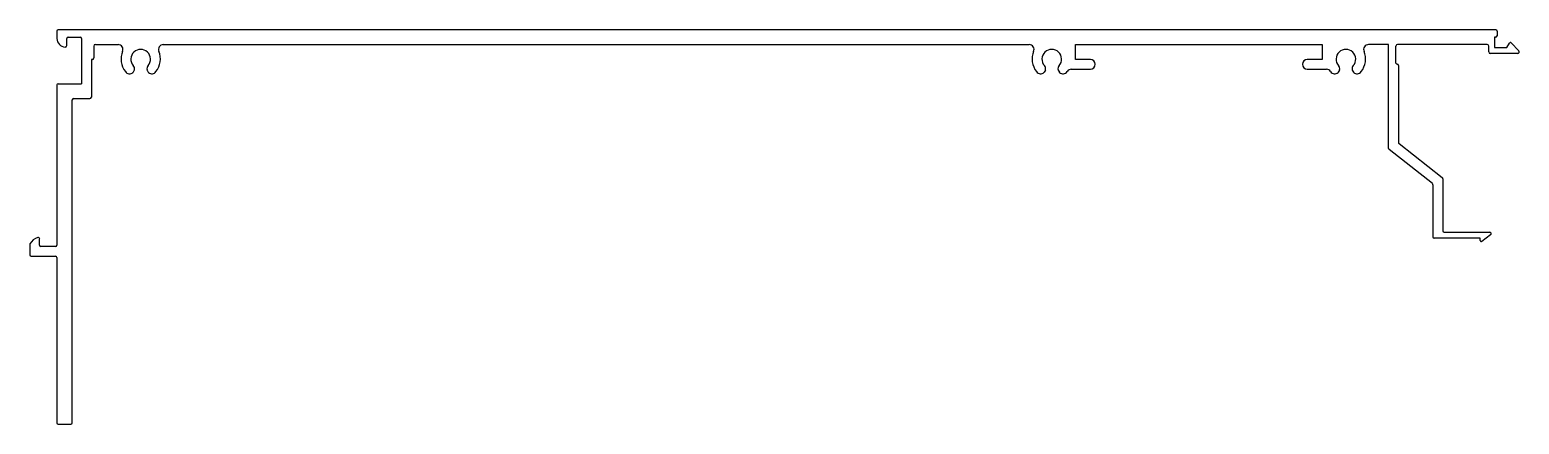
# Model space of a CAD drawing. Extents: x 1691 to 1993, y 1697 to 1777.
import ezdxf

# ---------------------------------------------------------------- set-up
doc = ezdxf.new("R2010")
doc.units = 0
doc.layers.get('0').update_dxf_attribs({"linetype": 'CONTINUOUS'})

msp = doc.modelspace()

# ---------------------------------------------------------------- linework, layer by layer
for p, q in [((1696.69, 1776.93), (1696.69, 1775.38)), ((1988.44, 1777.18), (1696.94, 1777.18)), ((1698.99, 1775.68), (1701.39, 1775.68)), ((1988.19, 1775.68), (1988.19, 1773.58)), ((1988.39, 1775.68), (1988.19, 1775.68)), ((1988.69, 1776.93), (1988.69, 1775.98)), ((1698.69, 1773.98), (1698.69, 1775.38)), ((1701.69, 1775.38), (1701.69, 1766.24)), ((1704.19, 1773.88), (1704.19, 1771.48)), ((1704.49, 1774.18), (1709.09, 1774.18)), ((1718.27, 1774.18), (1893.81, 1774.18)), ((1903.23, 1771.18), (1903.23, 1774.18)), ((1903.23, 1774.18), (1953.21, 1774.18)), ((1953.21, 1774.18), (1953.21, 1771.18)), ((1966.69, 1774.18), (1962.63, 1774.18)), ((1966.69, 1753.12), (1966.69, 1774.18)), ((1968.19, 1770.43), (1968.19, 1773.88)), ((1986.69, 1774.18), (1968.49, 1774.18)), ((1986.99, 1772.68), (1986.99, 1773.88)), ((1988.19, 1773.58), (1990.69, 1773.58)), ((1990.69, 1773.58), (1991.21, 1774.47)), ((1991.53, 1774.52), (1993.09, 1772.89)), ((1703.69, 1771.18), (1703.69, 1763.54)), ((1703.89, 1771.18), (1703.69, 1771.18)), ((1906.23, 1771.18), (1903.23, 1771.18)), ((1953.21, 1771.18), (1950.21, 1771.18)), ((1968.69, 1769.93), (1968.69, 1754.31)), ((1992.88, 1772.38), (1987.29, 1772.38)), ((1712.38, 1768.96), (1712.15, 1768.57)), ((1714.98, 1768.96), (1715.21, 1768.57)), ((1897.1, 1768.96), (1896.87, 1768.57)), ((1899.71, 1768.96), (1899.94, 1768.57)), ((1902.36, 1769.18), (1906.23, 1769.18)), ((1950.21, 1769.18), (1954.09, 1769.18)), ((1956.73, 1768.96), (1956.5, 1768.57)), ((1959.34, 1768.96), (1959.57, 1768.57)), ((1696.69, 1765.99), (1696.69, 1733.48)), ((1696.94, 1766.24), (1701.69, 1766.24)), ((1699.8, 1697.48), (1699.8, 1762.94)), ((1700.1, 1763.24), (1703.39, 1763.24)), ((1975.58, 1745.97), (1966.81, 1752.88)), ((1968.81, 1754.08), (1977.58, 1747.2)), ((1975.69, 1745.73), (1975.69, 1735.18)), ((1977.69, 1746.96), (1977.69, 1736.38)), ((1691.19, 1733.62), (1691.19, 1731.53)), ((1693.19, 1733.48), (1693.19, 1734.73)), ((1985.29, 1734.93), (1975.94, 1734.93)), ((1977.94, 1736.13), (1987.19, 1736.13)), ((1985.29, 1734.43), (1985.29, 1734.93)), ((1987.37, 1735.59), (1985.62, 1734.27)), ((1691.49, 1731.23), (1696.44, 1731.23)), ((1696.44, 1733.23), (1693.44, 1733.23)), ((1696.69, 1730.98), (1696.69, 1697.43)), ((1696.94, 1697.18), (1699.5, 1697.18))]:
    msp.add_line(p, q)
for centre, radius, start, end in [((1696.94, 1776.93), 0.25, 90, 180), ((1698.99, 1775.38), 0.3, 90, 180), ((1701.39, 1775.38), 0.3, 0, 90), ((1988.39, 1775.98), 0.3, 270, 0), ((1988.44, 1776.93), 0.25, 0, 90), ((1698.43, 1775.41), 1.73, 181.1281, 267.2184), ((1698.39, 1773.98), 0.3, 259.8358, 0), ((1704.49, 1773.88), 0.3, 90, 180), ((1709.09, 1773.18), 1, 336.8758, 90), ((1713.68, 1771.22), 3.99, 156.8758, 219.2043), ((1713.68, 1771.22), 1.99, 318.8604, 221.1396), ((1713.68, 1771.22), 3.99, 320.7957, 23.1242), ((1718.27, 1773.18), 1, 90, 203.1242), ((1893.81, 1773.18), 1, 336.8758, 90), ((1898.4, 1771.22), 3.99, 156.8758, 219.2043), ((1898.4, 1771.22), 1.99, 318.8604, 221.1396), ((1958.04, 1771.22), 1.99, 318.8604, 221.1396), ((1958.04, 1771.22), 3.99, 320.7957, 23.1241), ((1962.63, 1773.18), 1, 90, 203.1241), ((1968.49, 1773.88), 0.3, 90, 180), ((1986.69, 1773.88), 0.3, 0, 90), ((1987.29, 1772.68), 0.3, 180, 270), ((1991.39, 1774.38), 0.2, 43.7397, 151.6151), ((1992.88, 1772.68), 0.3, 270, 43.7397), ((1703.89, 1771.48), 0.3, 270, 0), ((1711.43, 1769.25), 1, 347.5988, 41.1396), ((1715.94, 1769.25), 1, 138.8604, 192.4012), ((1896.15, 1769.25), 1, 347.5988, 41.1396), ((1900.66, 1769.25), 1, 138.8604, 192.4012), ((1906.23, 1770.18), 1, 270, 90), ((1950.21, 1770.18), 1, 90, 270), ((1955.78, 1769.25), 1, 347.5988, 41.1396), ((1960.29, 1769.25), 1, 138.8604, 192.4012), ((1968.44, 1770.43), 0.25, 180, 270), ((1968.44, 1769.93), 0.25, 0, 90), ((1711.43, 1769.25), 1, 213.4188, 312.4012), ((1711.93, 1768.69), 0.25, 312.4012, 330), ((1712.16, 1769.09), 0.25, 330, 347.5988), ((1715.2, 1769.09), 0.25, 192.4012, 210), ((1715.43, 1768.69), 0.25, 210, 227.5988), ((1715.94, 1769.25), 1, 227.5988, 326.5812), ((1896.15, 1769.25), 1, 213.4188, 312.4012), ((1896.66, 1768.69), 0.25, 312.4012, 330), ((1896.88, 1769.09), 0.25, 330, 347.5988), ((1899.92, 1769.09), 0.25, 192.4012, 210), ((1900.15, 1768.69), 0.25, 210, 227.5988), ((1900.66, 1769.25), 1, 227.5988, 326.5812), ((1898.4, 1771.22), 3.99, 320.7957, 322.4879), ((1902.36, 1768.18), 1, 90, 142.4879), ((1954.09, 1768.18), 1, 32.2524, 90), ((1955.78, 1769.25), 1, 212.2524, 312.4012), ((1956.29, 1768.69), 0.25, 312.4012, 330), ((1956.52, 1769.09), 0.25, 330, 347.5988), ((1959.56, 1769.09), 0.25, 192.4012, 210), ((1959.78, 1768.69), 0.25, 210, 227.5988), ((1960.29, 1769.25), 1, 227.5988, 326.5812), ((1696.94, 1765.99), 0.25, 90, 180), ((1700.1, 1762.94), 0.3, 90, 180), ((1703.39, 1763.54), 0.3, 270, 360), ((1966.99, 1753.12), 0.3, 180, 231.737), ((1968.99, 1754.31), 0.3, 180, 231.8992), ((1975.39, 1745.73), 0.3, 0, 51.737), ((1977.39, 1746.96), 0.3, 0, 51.8992), ((1691.44, 1733.62), 0.25, 152.661, 180), ((1693.48, 1732.57), 2.54, 104.5345, 152.661), ((1692.9, 1734.73), 0.298, 359.5728, 100.5914), ((1693.44, 1733.48), 0.25, 180, 270), ((1696.44, 1733.48), 0.25, 270, 360), ((1975.94, 1735.18), 0.25, 180, 270), ((1977.94, 1736.38), 0.25, 180, 270), ((1985.49, 1734.43), 0.2, 180, 308.2319), ((1987.19, 1735.83), 0.3, 306.9209, 90), ((1691.49, 1731.53), 0.3, 180, 270), ((1696.44, 1730.98), 0.25, 0, 90), ((1696.94, 1697.43), 0.25, 180, 270), ((1699.5, 1697.48), 0.3, 270, 0)]:
    msp.add_arc(centre, radius, start, end)

doc.saveas('drawing.dxf')
